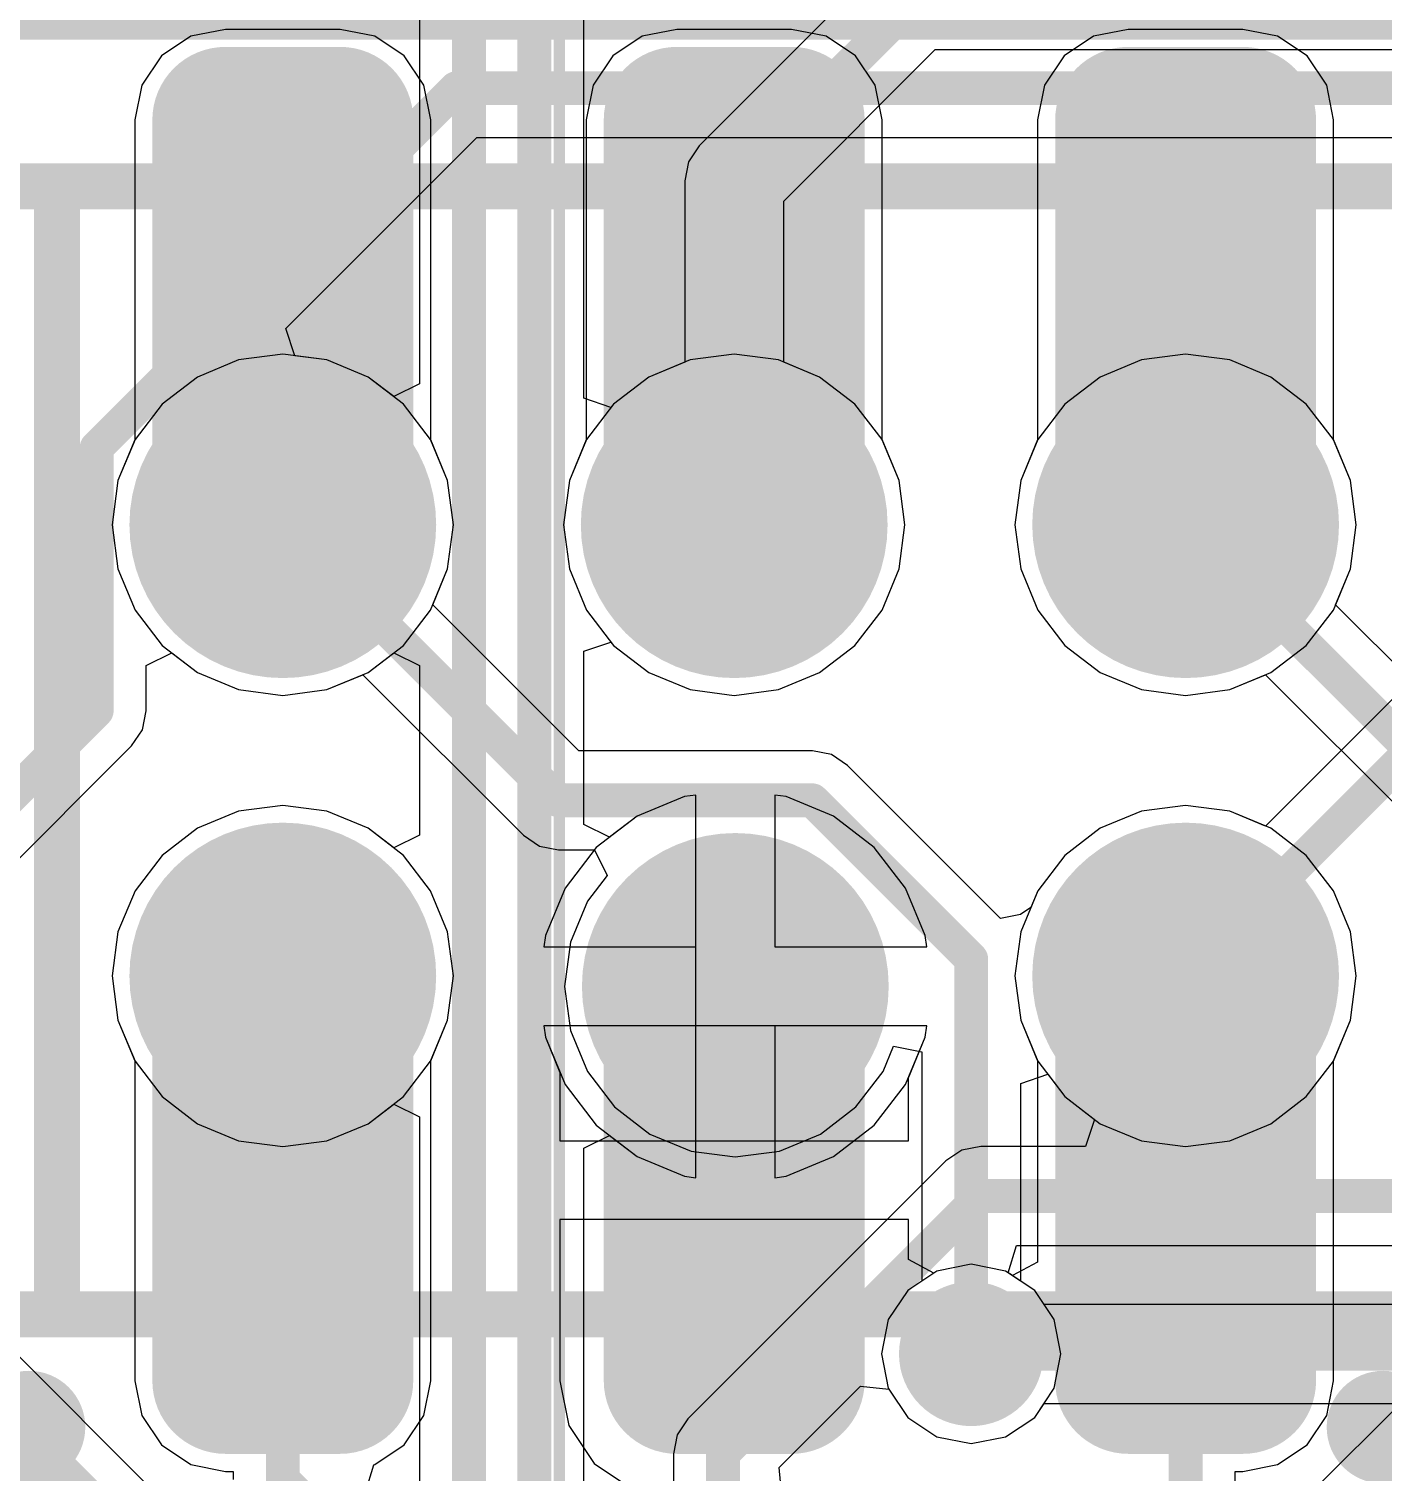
# Model space of a CAD drawing. Header units: millimetres. Extents: x 73 to 190, y 73 to 267.
# Drawn here: x 96.88 to 102.88, y 79.8 to 86.2 of the extents above; entities that cross this region are included whole.
import ezdxf

# ---------------------------------------------------------------- set-up
doc = ezdxf.new("R2010")
doc.units = ezdxf.units.MM
for name, color, linetype in [('BottomLayer', 5, 'Continuous'), ('BottomSolder', 6, 'Continuous'), ('DrillDrawing', 1, 'Continuous'), ('KeepOutLayer', 6, 'Continuous'), ('Mechanical1', 6, 'Continuous'), ('Mechanical15', 56, 'Continuous'), ('MidLayer1', 16, 'Continuous'), ('MidLayer2', 76, 'Continuous'), ('MultiLayer', 9, 'Continuous'), ('TopLayer', 1, 'Continuous'), ('TopOverlay', 2, 'Continuous'), ('TopPaste', 8, 'Continuous'), ('TopSolder', 216, 'Continuous'), ('ViaHoleLayer', 16, 'Continuous')]:
    doc.layers.add(name, color=color, linetype=linetype)

msp = doc.modelspace()

# ---------------------------------------------------------------- linework, layer by layer
at = {"layer": 'BottomLayer'}
for p, q in [((99.3338, 84.5607), (99.3338, 86.9695)), ((98.6054, 86.5111), (98.6054, 84.6239)), ((100.645, 86.48), (99.845, 85.68)), ((100.2192, 85.4342), (100.8908, 86.1058)), ((100.8908, 86.1058), (104.285, 86.1058)), ((99.845, 85.68), (99.7975, 85.6089)), ((99.7975, 85.6089), (99.7808, 85.525)), ((99.7808, 85.525), (99.7808, 84.7206)), ((100.2192, 84.7206), (100.2192, 85.4342)), ((97.8043, 84.7303), (97.622, 84.6548)), ((98, 84.7561), (97.8043, 84.7303)), ((98.1957, 84.7303), (98, 84.7561)), ((98.378, 84.6548), (98.1957, 84.7303)), ((99.7808, 84.7206), (99.622, 84.6548)), ((100.378, 84.6548), (100.2192, 84.7206)), ((101.8043, 84.7303), (101.622, 84.6548)), ((102, 84.7561), (101.8043, 84.7303)), ((102.1957, 84.7303), (102, 84.7561)), ((102.378, 84.6548), (102.1957, 84.7303)), ((97.622, 84.6548), (97.4654, 84.5346)), ((98.4915, 84.5677), (98.378, 84.6548)), ((99.622, 84.6548), (99.4654, 84.5346)), ((100.5346, 84.5346), (100.378, 84.6548)), ((101.622, 84.6548), (101.4654, 84.5346)), ((102.5346, 84.5346), (102.378, 84.6548)), ((98.6054, 84.6239), (98.4915, 84.5677)), ((97.4654, 84.5346), (97.3452, 84.378)), ((99.4541, 84.5199), (99.3338, 84.5607)), ((99.4654, 84.5346), (99.4541, 84.5199)), ((100.6548, 84.378), (100.5346, 84.5346)), ((101.4654, 84.5346), (101.3452, 84.378)), ((102.6548, 84.378), (102.5346, 84.5346)), ((97.3452, 84.378), (97.2697, 84.1957)), ((100.7303, 84.1957), (100.6548, 84.378)), ((101.3452, 84.378), (101.2697, 84.1957)), ((102.7303, 84.1957), (102.6548, 84.378)), ((97.2697, 84.1957), (97.2439, 84)), ((100.7561, 84), (100.7303, 84.1957)), ((101.2697, 84.1957), (101.2439, 84)), ((102.7561, 84), (102.7303, 84.1957)), ((97.2439, 84), (97.2697, 83.8043)), ((100.7303, 83.8043), (100.7561, 84)), ((101.2439, 84), (101.2697, 83.8043)), ((102.7303, 83.8043), (102.7561, 84)), ((97.2697, 83.8043), (97.3452, 83.622)), ((100.6548, 83.622), (100.7303, 83.8043)), ((101.2697, 83.8043), (101.3452, 83.622)), ((102.6548, 83.622), (102.7303, 83.8043)), ((97.3452, 83.622), (97.4654, 83.4654)), ((100.5346, 83.4654), (100.6548, 83.622)), ((101.3452, 83.622), (101.4654, 83.4654)), ((102.5346, 83.4654), (102.6548, 83.622)), ((99.3338, 83.4393), (99.4541, 83.4801)), ((99.4541, 83.4801), (99.4654, 83.4654)), ((97.4654, 83.4654), (97.622, 83.3452)), ((98.378, 83.3452), (98.4915, 83.4323)), ((98.4915, 83.4323), (98.6054, 83.3761)), ((99.3338, 82.6712), (99.3338, 83.4393)), ((99.4654, 83.4654), (99.622, 83.3452)), ((100.378, 83.3452), (100.5346, 83.4654)), ((101.4654, 83.4654), (101.622, 83.3452)), ((102.378, 83.3452), (102.5346, 83.4654)), ((98.6054, 83.3761), (98.6054, 82.6239)), ((97.622, 83.3452), (97.8043, 83.2697)), ((98.1957, 83.2697), (98.378, 83.3452)), ((99.622, 83.3452), (99.8043, 83.2697)), ((100.1957, 83.2697), (100.378, 83.3452)), ((101.622, 83.3452), (101.8043, 83.2697)), ((102.1957, 83.2697), (102.378, 83.3452)), ((97.8043, 83.2697), (98, 83.2439)), ((98, 83.2439), (98.1957, 83.2697)), ((99.8043, 83.2697), (100, 83.2439)), ((100, 83.2439), (100.1957, 83.2697)), ((101.8043, 83.2697), (102, 83.2439)), ((102, 83.2439), (102.1957, 83.2697)), ((102.945, 83.255), (102.3545, 82.6645)), ((99.7794, 82.7954), (99.5694, 82.7084)), ((99.8299, 82.802), (99.7794, 82.7954)), ((99.8299, 81.954), (99.8299, 82.802)), ((100.2303, 82.7954), (100.1799, 82.802)), ((100.1799, 82.802), (100.1799, 82.129)), ((100.4404, 82.7084), (100.2303, 82.7954)), ((97.8043, 82.7303), (97.622, 82.6548)), ((98, 82.7561), (97.8043, 82.7303)), ((98.1957, 82.7303), (98, 82.7561)), ((98.378, 82.6548), (98.1957, 82.7303)), ((101.8043, 82.7303), (101.622, 82.6548)), ((102, 82.7561), (101.8043, 82.7303)), ((102.1957, 82.7303), (102, 82.7561)), ((102.3545, 82.6645), (102.1957, 82.7303)), ((97.622, 82.6548), (97.4654, 82.5346)), ((98.4915, 82.5677), (98.378, 82.6548)), ((99.4477, 82.615), (99.3338, 82.6712)), ((99.5694, 82.7084), (99.4477, 82.615)), ((100.6208, 82.5699), (100.4404, 82.7084)), ((101.622, 82.6548), (101.4654, 82.5346)), ((98.6054, 82.6239), (98.4915, 82.5677)), ((97.4654, 82.5346), (97.3452, 82.378)), ((100.7592, 82.3895), (100.6208, 82.5699)), ((101.4654, 82.5346), (101.3452, 82.378)), ((97.3452, 82.378), (97.2697, 82.1957)), ((100.8463, 82.1794), (100.7592, 82.3895)), ((101.3452, 82.378), (101.2697, 82.1957)), ((97.2697, 82.1957), (97.2439, 82)), ((100.8529, 82.129), (100.8463, 82.1794)), ((101.2697, 82.1957), (101.2439, 82)), ((100.1799, 82.129), (100.8529, 82.129)), ((97.2439, 82), (97.2697, 81.8043)), ((99.8299, 81.106), (99.8299, 81.954)), ((101.2439, 82), (101.2697, 81.8043)), ((97.2697, 81.8043), (97.3452, 81.622)), ((100.8529, 81.779), (100.1799, 81.779)), ((100.1799, 81.779), (100.1799, 81.106)), ((100.8463, 81.7286), (100.8529, 81.779)), ((101.2697, 81.8043), (101.3452, 81.622)), ((100.7592, 81.5185), (100.8463, 81.7286)), ((97.3452, 81.622), (97.4654, 81.4654)), ((101.3452, 81.622), (101.4654, 81.4654)), ((100.6208, 81.3381), (100.7592, 81.5185)), ((97.4654, 81.4654), (97.622, 81.3452)), ((101.4654, 81.4654), (101.5969, 81.3645)), ((98.378, 81.3452), (98.4915, 81.4323)), ((98.4915, 81.4323), (98.6054, 81.3761)), ((98.6054, 81.3761), (98.6054, 79.3254)), ((97.622, 81.3452), (97.8043, 81.2697)), ((98.1957, 81.2697), (98.378, 81.3452)), ((100.4404, 81.1996), (100.6208, 81.3381)), ((101.5969, 81.3645), (101.5561, 81.2442)), ((97.8043, 81.2697), (98, 81.2439)), ((98, 81.2439), (98.1957, 81.2697)), ((99.3338, 81.2368), (99.4477, 81.293)), ((99.4477, 81.293), (99.5694, 81.1996)), ((101.0924, 81.2442), (101.0085, 81.2275)), ((101.5561, 81.2442), (101.0924, 81.2442)), ((99.3338, 79.6022), (99.3338, 81.2368)), ((99.5694, 81.1996), (99.7794, 81.1126)), ((100.9374, 81.18), (99.795, 80.0376)), ((100.2303, 81.1126), (100.4404, 81.1996)), ((101.0085, 81.2275), (100.9374, 81.18)), ((99.7794, 81.1126), (99.8299, 81.106)), ((100.1799, 81.106), (100.2303, 81.1126)), ((101.2143, 80.6843), (101.2512, 80.8058)), ((101.2512, 80.8058), (108.1912, 80.8058)), ((101.3312, 80.6062), (101.2143, 80.6843)), ((101.3726, 80.5442), (101.3312, 80.6062)), ((109.709, 80.5442), (101.3726, 80.5442)), ((100.1985, 79.8211), (100.5588, 80.1814)), ((100.5588, 80.1814), (100.6852, 80.169)), ((100.6852, 80.169), (100.7688, 80.0438)), ((101.3312, 80.0438), (101.3726, 80.1058)), ((101.3726, 80.1058), (113.8, 80.1058)), ((99.795, 80.0376), (99.7475, 79.9665)), ((100.7688, 80.0438), (100.8978, 79.9576)), ((101.2022, 79.9576), (101.3312, 80.0438)), ((99.7475, 79.9665), (99.7308, 79.8826)), ((100.8978, 79.9576), (101.05, 79.9274)), ((101.05, 79.9274), (101.2022, 79.9576)), ((99.7308, 79.8826), (99.7308, 79.7226)), ((100.2109, 79.6947), (100.1985, 79.8211))]:
    msp.add_line(p, q, dxfattribs=at)
at = {"layer": 'BottomLayer', "const_width": 0.15}
for points in [[(99.1146, 79.5114), (99.1146, 86.9695)], [(98.8246, 79.3254), (98.8246, 86.6019)], [(100, 85.525), (100.8, 86.325)], [(100, 84), (100, 85.525)], [(102, 82), (103.1, 83.1)], [(99.95, 79.8826), (101.0924, 81.025)], [(101.0924, 81.025), (108.1912, 81.025)], [(101.05, 80.325), (113.8, 80.325)], [(99.95, 79.4), (99.95, 79.8826)]]:
    msp.add_lwpolyline(points, dxfattribs=at)
at = {"layer": 'BottomLayer'}
for points, const_width in [([(99.9625, 85.525, 1), (100.0375, 85.525, 1)], 0.075), ([(99.9625, 85.525, 1), (100.0375, 85.525, 1)], 0.075), ([(97.6952, 84, 1), (98.3048, 84, 1)], 0.6096), ([(99.6952, 84, 1), (100.3048, 84, 1)], 0.6096), ([(101.6952, 84, 1), (102.3048, 84, 1)], 0.6096), ([(99.9625, 84, 1), (100.0375, 84, 1)], 0.075), ([(97.6952, 82, 1), (98.3048, 82, 1)], 0.6096), ([(101.6952, 82, 1), (102.3048, 82, 1)], 0.6096), ([(99.7001, 81.954, 1), (100.3097, 81.954, 1)], 0.6096), ([(101.9625, 82, 1), (102.0375, 82, 1)], 0.075), ([(101.0549, 81.025, 1), (101.1299, 81.025, 1)], 0.075), ([(101.0549, 81.025, 1), (101.1299, 81.025, 1)], 0.075), ([(100.925, 80.325, 1), (101.175, 80.325, 1)], 0.25), ([(101.0125, 80.325, 1), (101.0875, 80.325, 1)], 0.075), ([(99.9125, 79.8826, 1), (99.9875, 79.8826, 1)], 0.075), ([(99.9125, 79.8826, 1), (99.9875, 79.8826, 1)], 0.075)]:
    msp.add_lwpolyline(points, format="xyb", close=True, dxfattribs=dict(at, const_width=const_width))
at = {"layer": 'BottomSolder'}
for points, const_width in [([(97.6602, 84, 1), (98.3398, 84, 1)], 0.6796), ([(99.6602, 84, 1), (100.3398, 84, 1)], 0.6796), ([(101.6602, 84, 1), (102.3398, 84, 1)], 0.6796), ([(97.6602, 82, 1), (98.3398, 82, 1)], 0.6796), ([(101.6602, 82, 1), (102.3398, 82, 1)], 0.6796), ([(99.6651, 81.954, 1), (100.3447, 81.954, 1)], 0.6796), ([(100.89, 80.325, 1), (101.21, 80.325, 1)], 0.32)]:
    msp.add_lwpolyline(points, format="xyb", close=True, dxfattribs=dict(at, const_width=const_width))
at = {"layer": 'DrillDrawing', "const_width": 0.15}
msp.add_lwpolyline([(98.9496, 73.0107, -0.23708), (77.7196, 84.732)], format="xyb", dxfattribs=at)
at = {"layer": 'DrillDrawing'}
for points, const_width in [([(97.7968, 84, 1), (98.2032, 84, 1)], 0.4064), ([(99.7968, 84, 1), (100.2032, 84, 1)], 0.4064), ([(101.7968, 84, 1), (102.2032, 84, 1)], 0.4064), ([(97.7968, 82, 1), (98.2032, 82, 1)], 0.4064), ([(101.7968, 82, 1), (102.2032, 82, 1)], 0.4064), ([(99.8017, 81.954, 1), (100.2081, 81.954, 1)], 0.4064), ([(101, 80.325, 1), (101.1, 80.325, 1)], 0.1)]:
    msp.add_lwpolyline(points, format="xyb", close=True, dxfattribs=dict(at, const_width=const_width))
at = {"layer": 'KeepOutLayer', "const_width": 0.15}
msp.add_lwpolyline([(98.9496, 73.0107, -0.23708), (77.7196, 84.732)], format="xyb", dxfattribs=at)
at = {"layer": 'Mechanical1', "const_width": 0.15}
msp.add_lwpolyline([(98.9496, 73.0107, -0.23708), (77.7196, 84.732)], format="xyb", dxfattribs=at)
at = {"layer": 'Mechanical15', "const_width": 0.05}
msp.add_lwpolyline([(99.225, 78.775), (99.225, 89.775)], dxfattribs=at)
at = {"layer": 'MidLayer1'}
for p, q in [((97.8043, 84.7303), (97.622, 84.6548)), ((98, 84.7561), (97.8043, 84.7303)), ((98.1957, 84.7303), (98, 84.7561)), ((98.378, 84.6548), (98.1957, 84.7303)), ((99.8043, 84.7303), (99.622, 84.6548)), ((100, 84.7561), (99.8043, 84.7303)), ((100.1957, 84.7303), (100, 84.7561)), ((100.378, 84.6548), (100.1957, 84.7303)), ((101.8043, 84.7303), (101.622, 84.6548)), ((102, 84.7561), (101.8043, 84.7303)), ((102.1957, 84.7303), (102, 84.7561)), ((102.378, 84.6548), (102.1957, 84.7303)), ((97.622, 84.6548), (97.4654, 84.5346)), ((98.5346, 84.5346), (98.378, 84.6548)), ((99.622, 84.6548), (99.4654, 84.5346)), ((100.5346, 84.5346), (100.378, 84.6548)), ((101.622, 84.6548), (101.4654, 84.5346)), ((102.5346, 84.5346), (102.378, 84.6548)), ((97.4654, 84.5346), (97.3452, 84.378)), ((98.6548, 84.378), (98.5346, 84.5346)), ((99.4654, 84.5346), (99.3452, 84.378)), ((100.6548, 84.378), (100.5346, 84.5346)), ((101.4654, 84.5346), (101.3452, 84.378)), ((102.6548, 84.378), (102.5346, 84.5346)), ((97.3452, 84.378), (97.2697, 84.1957)), ((98.7303, 84.1957), (98.6548, 84.378)), ((99.3452, 84.378), (99.2697, 84.1957)), ((100.7303, 84.1957), (100.6548, 84.378)), ((101.3452, 84.378), (101.2697, 84.1957)), ((102.7303, 84.1957), (102.6548, 84.378)), ((97.2697, 84.1957), (97.2439, 84)), ((98.7561, 84), (98.7303, 84.1957)), ((99.2697, 84.1957), (99.2439, 84)), ((100.7561, 84), (100.7303, 84.1957)), ((101.2697, 84.1957), (101.2439, 84)), ((102.7561, 84), (102.7303, 84.1957)), ((97.2439, 84), (97.2697, 83.8043)), ((98.7303, 83.8043), (98.7561, 84)), ((99.2439, 84), (99.2697, 83.8043)), ((100.7303, 83.8043), (100.7561, 84)), ((101.2439, 84), (101.2697, 83.8043)), ((102.7303, 83.8043), (102.7561, 84)), ((97.2697, 83.8043), (97.3452, 83.622)), ((98.6548, 83.622), (98.7303, 83.8043)), ((99.2697, 83.8043), (99.3452, 83.622)), ((100.6548, 83.622), (100.7303, 83.8043)), ((101.2697, 83.8043), (101.3452, 83.622)), ((102.6548, 83.622), (102.7303, 83.8043)), ((97.3452, 83.622), (97.4654, 83.4654)), ((98.5346, 83.4654), (98.6548, 83.622)), ((99.3452, 83.622), (99.4654, 83.4654)), ((100.5346, 83.4654), (100.6548, 83.622)), ((101.3452, 83.622), (101.4654, 83.4654)), ((102.5346, 83.4654), (102.6548, 83.622)), ((97.4654, 83.4654), (97.622, 83.3452)), ((98.378, 83.3452), (98.5346, 83.4654)), ((99.4654, 83.4654), (99.622, 83.3452)), ((100.378, 83.3452), (100.5346, 83.4654)), ((101.4654, 83.4654), (101.622, 83.3452)), ((102.378, 83.3452), (102.5346, 83.4654)), ((97.622, 83.3452), (97.8043, 83.2697)), ((98.1957, 83.2697), (98.378, 83.3452)), ((99.622, 83.3452), (99.8043, 83.2697)), ((100.1957, 83.2697), (100.378, 83.3452)), ((101.622, 83.3452), (101.8043, 83.2697)), ((102.1957, 83.2697), (102.378, 83.3452)), ((97.8043, 83.2697), (98, 83.2439)), ((98, 83.2439), (98.1957, 83.2697)), ((99.8043, 83.2697), (100, 83.2439)), ((100, 83.2439), (100.1957, 83.2697)), ((101.8043, 83.2697), (102, 83.2439)), ((102, 83.2439), (102.1957, 83.2697)), ((99.7794, 82.7954), (99.5694, 82.7084)), ((99.8299, 82.802), (99.7794, 82.7954)), ((99.8299, 82.129), (99.8299, 82.802)), ((100.2303, 82.7954), (100.1799, 82.802)), ((100.1799, 82.802), (100.1799, 82.129)), ((100.4404, 82.7084), (100.2303, 82.7954)), ((97.8043, 82.7303), (97.622, 82.6548)), ((98, 82.7561), (97.8043, 82.7303)), ((98.1957, 82.7303), (98, 82.7561)), ((98.378, 82.6548), (98.1957, 82.7303)), ((101.8043, 82.7303), (101.622, 82.6548)), ((102, 82.7561), (101.8043, 82.7303)), ((102.1957, 82.7303), (102, 82.7561)), ((102.378, 82.6548), (102.1957, 82.7303)), ((97.622, 82.6548), (97.4654, 82.5346)), ((98.5346, 82.5346), (98.378, 82.6548)), ((99.5694, 82.7084), (99.389, 82.5699)), ((100.6208, 82.5699), (100.4404, 82.7084)), ((101.622, 82.6548), (101.4654, 82.5346)), ((102.5346, 82.5346), (102.378, 82.6548)), ((97.4654, 82.5346), (97.3452, 82.378)), ((98.6548, 82.378), (98.5346, 82.5346)), ((99.389, 82.5699), (99.2505, 82.3895)), ((100.7592, 82.3895), (100.6208, 82.5699)), ((101.4654, 82.5346), (101.3452, 82.378)), ((102.6548, 82.378), (102.5346, 82.5346)), ((97.3452, 82.378), (97.2697, 82.1957)), ((98.7303, 82.1957), (98.6548, 82.378)), ((99.2505, 82.3895), (99.1635, 82.1794)), ((100.8463, 82.1794), (100.7592, 82.3895)), ((101.3452, 82.378), (101.2697, 82.1957)), ((102.7303, 82.1957), (102.6548, 82.378)), ((97.2697, 82.1957), (97.2439, 82)), ((98.7561, 82), (98.7303, 82.1957)), ((99.1635, 82.1794), (99.1569, 82.129)), ((100.8529, 82.129), (100.8463, 82.1794)), ((101.2697, 82.1957), (101.2439, 82)), ((102.7561, 82), (102.7303, 82.1957)), ((99.1569, 82.129), (99.8299, 82.129)), ((100.1799, 82.129), (100.8529, 82.129)), ((97.2439, 82), (97.2697, 81.8043)), ((98.7303, 81.8043), (98.7561, 82)), ((101.2439, 82), (101.2697, 81.8043)), ((102.7303, 81.8043), (102.7561, 82)), ((97.2697, 81.8043), (97.3452, 81.622)), ((98.6548, 81.622), (98.7303, 81.8043)), ((99.8299, 81.779), (99.1569, 81.779)), ((99.1569, 81.779), (99.1635, 81.7286)), ((99.8299, 81.106), (99.8299, 81.779)), ((100.8529, 81.779), (100.1799, 81.779)), ((100.1799, 81.779), (100.1799, 81.106)), ((100.8463, 81.7286), (100.8529, 81.779)), ((101.2697, 81.8043), (101.3452, 81.622)), ((102.6548, 81.622), (102.7303, 81.8043)), ((99.1635, 81.7286), (99.2505, 81.5185)), ((100.7592, 81.5185), (100.8463, 81.7286)), ((97.3452, 81.622), (97.4654, 81.4654)), ((98.5346, 81.4654), (98.6548, 81.622)), ((101.3452, 81.622), (101.4654, 81.4654)), ((102.5346, 81.4654), (102.6548, 81.622)), ((99.2505, 81.5185), (99.389, 81.3381)), ((100.6208, 81.3381), (100.7592, 81.5185)), ((97.4654, 81.4654), (97.622, 81.3452)), ((98.378, 81.3452), (98.5346, 81.4654)), ((101.4654, 81.4654), (101.622, 81.3452)), ((102.378, 81.3452), (102.5346, 81.4654)), ((97.622, 81.3452), (97.8043, 81.2697)), ((98.1957, 81.2697), (98.378, 81.3452)), ((99.389, 81.3381), (99.5694, 81.1996)), ((100.4404, 81.1996), (100.6208, 81.3381)), ((101.622, 81.3452), (101.8043, 81.2697)), ((102.1957, 81.2697), (102.378, 81.3452)), ((97.8043, 81.2697), (98, 81.2439)), ((98, 81.2439), (98.1957, 81.2697)), ((101.8043, 81.2697), (102, 81.2439)), ((102, 81.2439), (102.1957, 81.2697)), ((99.5694, 81.1996), (99.7794, 81.1126)), ((100.2303, 81.1126), (100.4404, 81.1996)), ((99.7794, 81.1126), (99.8299, 81.106)), ((100.1799, 81.106), (100.2303, 81.1126)), ((100.8978, 80.6924), (100.7688, 80.6062)), ((101.05, 80.7226), (100.8978, 80.6924)), ((101.2022, 80.6924), (101.05, 80.7226)), ((101.3312, 80.6062), (101.2022, 80.6924)), ((100.7688, 80.6062), (100.6826, 80.4772)), ((101.4174, 80.4772), (101.3312, 80.6062)), ((100.6826, 80.4772), (100.6524, 80.325)), ((101.4476, 80.325), (101.4174, 80.4772)), ((100.6524, 80.325), (100.6826, 80.1728)), ((101.4174, 80.1728), (101.4476, 80.325)), ((100.6826, 80.1728), (100.7688, 80.0438)), ((101.3312, 80.0438), (101.4174, 80.1728)), ((100.7688, 80.0438), (100.8978, 79.9576)), ((101.2022, 79.9576), (101.3312, 80.0438)), ((100.8978, 79.9576), (101.05, 79.9274)), ((101.05, 79.9274), (101.2022, 79.9576))]:
    msp.add_line(p, q, dxfattribs=at)
for points, const_width in [([(97.6952, 84, 1), (98.3048, 84, 1)], 0.6096), ([(99.6952, 84, 1), (100.3048, 84, 1)], 0.6096), ([(101.6952, 84, 1), (102.3048, 84, 1)], 0.6096), ([(97.6952, 82, 1), (98.3048, 82, 1)], 0.6096), ([(101.6952, 82, 1), (102.3048, 82, 1)], 0.6096), ([(99.7001, 81.954, 1), (100.3097, 81.954, 1)], 0.6096), ([(100.925, 80.325, 1), (101.175, 80.325, 1)], 0.25)]:
    msp.add_lwpolyline(points, format="xyb", close=True, dxfattribs=dict(at, const_width=const_width))
at = {"layer": 'MidLayer2'}
for p, q in [((98.0131, 84.8692), (98.8596, 85.7158)), ((98.8596, 85.7158), (108.5492, 85.7158)), ((98.0539, 84.749), (98.0131, 84.8692)), ((98.1957, 84.7303), (98.0539, 84.749)), ((98.378, 84.6548), (98.1957, 84.7303)), ((99.8043, 84.7303), (99.622, 84.6548)), ((100, 84.7561), (99.8043, 84.7303)), ((100.1957, 84.7303), (100, 84.7561)), ((100.378, 84.6548), (100.1957, 84.7303)), ((101.8043, 84.7303), (101.622, 84.6548)), ((102, 84.7561), (101.8043, 84.7303)), ((102.1957, 84.7303), (102, 84.7561)), ((102.378, 84.6548), (102.1957, 84.7303)), ((98.5346, 84.5346), (98.378, 84.6548)), ((99.622, 84.6548), (99.4654, 84.5346)), ((100.5346, 84.5346), (100.378, 84.6548)), ((101.622, 84.6548), (101.4654, 84.5346)), ((102.5346, 84.5346), (102.378, 84.6548)), ((98.6548, 84.378), (98.5346, 84.5346)), ((99.4654, 84.5346), (99.3452, 84.378)), ((100.6548, 84.378), (100.5346, 84.5346)), ((101.4654, 84.5346), (101.3452, 84.378)), ((102.6548, 84.378), (102.5346, 84.5346)), ((98.7303, 84.1957), (98.6548, 84.378)), ((99.3452, 84.378), (99.2697, 84.1957)), ((100.7303, 84.1957), (100.6548, 84.378)), ((101.3452, 84.378), (101.2697, 84.1957)), ((102.7303, 84.1957), (102.6548, 84.378)), ((98.7561, 84), (98.7303, 84.1957)), ((99.2697, 84.1957), (99.2439, 84)), ((100.7561, 84), (100.7303, 84.1957)), ((101.2697, 84.1957), (101.2439, 84)), ((102.7561, 84), (102.7303, 84.1957)), ((98.7303, 83.8043), (98.7561, 84)), ((99.2439, 84), (99.2697, 83.8043)), ((100.7303, 83.8043), (100.7561, 84)), ((101.2439, 84), (101.2697, 83.8043)), ((102.7303, 83.8043), (102.7561, 84)), ((98.6645, 83.6455), (98.7303, 83.8043)), ((99.2697, 83.8043), (99.3452, 83.622)), ((100.6548, 83.622), (100.7303, 83.8043)), ((101.2697, 83.8043), (101.3452, 83.622)), ((102.6548, 83.622), (102.7303, 83.8043)), ((99.3122, 82.9978), (98.6645, 83.6455)), ((99.3452, 83.622), (99.4654, 83.4654)), ((100.5346, 83.4654), (100.6548, 83.622)), ((101.3452, 83.622), (101.4654, 83.4654)), ((102.5346, 83.4654), (102.6548, 83.622)), ((97.3946, 83.3761), (97.5085, 83.4323)), ((97.5085, 83.4323), (97.622, 83.3452)), ((99.4654, 83.4654), (99.622, 83.3452)), ((100.378, 83.3452), (100.5346, 83.4654)), ((101.4654, 83.4654), (101.622, 83.3452)), ((102.378, 83.3452), (102.5346, 83.4654)), ((97.3946, 83.1754), (97.3946, 83.3761)), ((97.622, 83.3452), (97.8043, 83.2697)), ((98.1957, 83.2697), (98.3545, 83.3355)), ((98.3545, 83.3355), (99.0664, 82.6236)), ((99.622, 83.3452), (99.8043, 83.2697)), ((100.1957, 83.2697), (100.378, 83.3452)), ((101.622, 83.3452), (101.8043, 83.2697)), ((102.1957, 83.2697), (102.378, 83.3452)), ((97.8043, 83.2697), (98, 83.2439)), ((98, 83.2439), (98.1957, 83.2697)), ((99.8043, 83.2697), (100, 83.2439)), ((100, 83.2439), (100.1957, 83.2697)), ((101.8043, 83.2697), (102, 83.2439)), ((102, 83.2439), (102.1957, 83.2697)), ((97.3779, 83.0915), (97.3946, 83.1754)), ((97.3304, 83.0204), (97.3779, 83.0915)), ((96.6645, 82.3545), (97.3304, 83.0204)), ((100.3464, 82.9978), (99.3122, 82.9978)), ((100.4303, 82.9811), (100.3464, 82.9978)), ((100.5014, 82.9336), (100.4303, 82.9811)), ((101.18, 82.2551), (100.5014, 82.9336)), ((97.8043, 82.7303), (97.622, 82.6548)), ((98, 82.7561), (97.8043, 82.7303)), ((98.1957, 82.7303), (98, 82.7561)), ((98.378, 82.6548), (98.1957, 82.7303)), ((101.8043, 82.7303), (101.622, 82.6548)), ((102, 82.7561), (101.8043, 82.7303)), ((102.1957, 82.7303), (102, 82.7561)), ((102.378, 82.6548), (102.1957, 82.7303)), ((97.622, 82.6548), (97.4654, 82.5346)), ((98.5346, 82.5346), (98.378, 82.6548)), ((101.622, 82.6548), (101.4654, 82.5346)), ((102.5346, 82.5346), (102.378, 82.6548)), ((99.0664, 82.6236), (99.1375, 82.5761)), ((97.4654, 82.5346), (97.3452, 82.378)), ((98.6548, 82.378), (98.5346, 82.5346)), ((99.1375, 82.5761), (99.2214, 82.5594)), ((99.2214, 82.5594), (99.381, 82.5594)), ((99.381, 82.5594), (99.4372, 82.4455)), ((101.4654, 82.5346), (101.3452, 82.378)), ((102.6548, 82.378), (102.5346, 82.5346)), ((99.4372, 82.4455), (99.3501, 82.332)), ((97.3452, 82.378), (97.2697, 82.1957)), ((98.7303, 82.1957), (98.6548, 82.378)), ((99.3501, 82.332), (99.2746, 82.1497)), ((101.3452, 82.378), (101.3141, 82.303)), ((102.7303, 82.1957), (102.6548, 82.378)), ((101.2689, 82.2727), (101.18, 82.2551)), ((101.3141, 82.303), (101.2689, 82.2727)), ((97.2697, 82.1957), (97.2439, 82)), ((98.7561, 82), (98.7303, 82.1957)), ((99.2746, 82.1497), (99.2488, 81.954)), ((102.7561, 82), (102.7303, 82.1957)), ((97.2439, 82), (97.2697, 81.8043)), ((98.7303, 81.8043), (98.7561, 82)), ((99.2488, 81.954), (99.2746, 81.7583)), ((102.7303, 81.8043), (102.7561, 82)), ((97.2697, 81.8043), (97.3452, 81.622)), ((98.6548, 81.622), (98.7303, 81.8043)), ((99.2746, 81.7583), (99.3501, 81.576)), ((102.6548, 81.622), (102.7303, 81.8043)), ((100.6597, 81.576), (100.7062, 81.6884)), ((100.7062, 81.6884), (100.8308, 81.6636)), ((100.8308, 81.6636), (100.8308, 80.6476)), ((97.3452, 81.622), (97.4654, 81.4654)), ((98.5346, 81.4654), (98.6548, 81.622)), ((99.3501, 81.576), (99.4703, 81.4194)), ((100.5395, 81.4194), (100.6597, 81.576)), ((101.2692, 81.5235), (101.3895, 81.5643)), ((101.3895, 81.5643), (101.4654, 81.4654)), ((102.5346, 81.4654), (102.6548, 81.622)), ((101.2692, 80.6476), (101.2692, 81.5235)), ((97.4654, 81.4654), (97.622, 81.3452)), ((98.378, 81.3452), (98.5346, 81.4654)), ((101.4654, 81.4654), (101.622, 81.3452)), ((102.378, 81.3452), (102.5346, 81.4654)), ((99.4703, 81.4194), (99.6268, 81.2992)), ((100.3829, 81.2992), (100.5395, 81.4194)), ((97.622, 81.3452), (97.8043, 81.2697)), ((98.1957, 81.2697), (98.378, 81.3452)), ((101.622, 81.3452), (101.8043, 81.2697)), ((102.1957, 81.2697), (102.378, 81.3452)), ((97.8043, 81.2697), (98, 81.2439)), ((98, 81.2439), (98.1957, 81.2697)), ((99.6268, 81.2992), (99.8092, 81.2237)), ((100.2006, 81.2237), (100.3829, 81.2992)), ((101.8043, 81.2697), (102, 81.2439)), ((102, 81.2439), (102.1957, 81.2697)), ((99.8092, 81.2237), (100.0049, 81.1979)), ((100.0049, 81.1979), (100.2006, 81.2237)), ((101.185, 75.9602), (96.0143, 81.1309)), ((100.7688, 80.6062), (100.6826, 80.4772)), ((100.8308, 80.6476), (100.7688, 80.6062)), ((101.3312, 80.6062), (101.2692, 80.6476)), ((101.4174, 80.4772), (101.3312, 80.6062)), ((100.6826, 80.4772), (100.6524, 80.325)), ((101.4476, 80.325), (101.4174, 80.4772)), ((100.6524, 80.325), (100.6826, 80.1728)), ((101.4174, 80.1728), (101.4476, 80.325)), ((100.6826, 80.1728), (100.7688, 80.0438)), ((101.3312, 80.0438), (101.4174, 80.1728)), ((100.7688, 80.0438), (100.8978, 79.9576)), ((101.2022, 79.9576), (101.3312, 80.0438)), ((100.8978, 79.9576), (101.05, 79.9274)), ((101.05, 79.9274), (101.2022, 79.9576))]:
    msp.add_line(p, q, dxfattribs=at)
for points, const_width in [([(93.0588, 86.225), (108.675, 86.225)], 0.15), ([(97.1754, 84.3416), (98.7688, 85.935)], 0.15), ([(98.7688, 85.935), (108.64, 85.935)], 0.15), ([(97.1754, 83.1754), (97.1754, 84.3416)], 0.15), ([(98, 84), (99.2214, 82.7786)], 0.15), ([(96, 82), (97.1754, 83.1754)], 0.15), ([(99.2214, 82.7786), (100.3464, 82.7786)], 0.15), ([(100.3464, 82.7786), (101.05, 82.075)], 0.15), ([(101.05, 80.325), (101.05, 82.075)], 0.15), ([(94.8746, 81.8885), (101.0731, 75.69)], 0.25)]:
    msp.add_lwpolyline(points, dxfattribs=dict(at, const_width=const_width))
for points, const_width in [([(98.7313, 85.935, 1), (98.8063, 85.935, 1)], 0.075), ([(98.7313, 85.935, 1), (98.8063, 85.935, 1)], 0.075), ([(97.6952, 84, 1), (98.3048, 84, 1)], 0.6096), ([(99.6952, 84, 1), (100.3048, 84, 1)], 0.6096), ([(101.6952, 84, 1), (102.3048, 84, 1)], 0.6096), ([(97.1379, 84.3416, 1), (97.2129, 84.3416, 1)], 0.075), ([(97.1379, 84.3416, 1), (97.2129, 84.3416, 1)], 0.075), ([(97.9625, 84, 1), (98.0375, 84, 1)], 0.075), ([(97.1379, 83.1754, 1), (97.2129, 83.1754, 1)], 0.075), ([(97.1379, 83.1754, 1), (97.2129, 83.1754, 1)], 0.075), ([(99.1839, 82.7786, 1), (99.2589, 82.7786, 1)], 0.075), ([(99.1839, 82.7786, 1), (99.2589, 82.7786, 1)], 0.075), ([(100.3089, 82.7786, 1), (100.3839, 82.7786, 1)], 0.075), ([(100.3089, 82.7786, 1), (100.3839, 82.7786, 1)], 0.075), ([(97.6952, 82, 1), (98.3048, 82, 1)], 0.6096), ([(101.6952, 82, 1), (102.3048, 82, 1)], 0.6096), ([(99.7001, 81.954, 1), (100.3097, 81.954, 1)], 0.6096), ([(101.0125, 82.075, 1), (101.0875, 82.075, 1)], 0.075), ([(101.0125, 82.075, 1), (101.0875, 82.075, 1)], 0.075), ([(100.925, 80.325, 1), (101.175, 80.325, 1)], 0.25), ([(101.0125, 80.325, 1), (101.0875, 80.325, 1)], 0.075)]:
    msp.add_lwpolyline(points, format="xyb", close=True, dxfattribs=dict(at, const_width=const_width))
at = {"layer": 'MultiLayer'}
for points, const_width in [([(97.6952, 84, 1), (98.3048, 84, 1)], 0.6096), ([(99.6952, 84, 1), (100.3048, 84, 1)], 0.6096), ([(101.6952, 84, 1), (102.3048, 84, 1)], 0.6096), ([(97.6952, 82, 1), (98.3048, 82, 1)], 0.6096), ([(101.6952, 82, 1), (102.3048, 82, 1)], 0.6096), ([(99.7001, 81.954, 1), (100.3097, 81.954, 1)], 0.6096), ([(100.925, 80.325, 1), (101.175, 80.325, 1)], 0.25)]:
    msp.add_lwpolyline(points, format="xyb", close=True, dxfattribs=dict(at, const_width=const_width))
at = {"layer": 'TopLayer'}
for p, q in [((97.746, 86.1957), (97.5923, 86.1651)), ((98.254, 86.1957), (97.746, 86.1957)), ((98.4077, 86.1651), (98.254, 86.1957)), ((99.746, 86.1957), (99.5923, 86.1651)), ((100.254, 86.1957), (99.746, 86.1957)), ((100.4077, 86.1651), (100.254, 86.1957)), ((101.746, 86.1957), (101.5923, 86.1651)), ((102.254, 86.1957), (101.746, 86.1957)), ((102.4077, 86.1651), (102.254, 86.1957)), ((97.5923, 86.1651), (97.4619, 86.078)), ((98.5381, 86.078), (98.4077, 86.1651)), ((99.5923, 86.1651), (99.4619, 86.078)), ((100.5381, 86.078), (100.4077, 86.1651)), ((101.5923, 86.1651), (101.4619, 86.078)), ((102.5381, 86.078), (102.4077, 86.1651)), ((97.4619, 86.078), (97.3749, 85.9477)), ((98.6251, 85.9477), (98.5381, 86.078)), ((99.4619, 86.078), (99.3749, 85.9477)), ((100.6251, 85.9477), (100.5381, 86.078)), ((101.4619, 86.078), (101.3749, 85.9477)), ((102.6251, 85.9477), (102.5381, 86.078)), ((97.3749, 85.9477), (97.3443, 85.794)), ((98.6557, 85.794), (98.6251, 85.9477)), ((99.3749, 85.9477), (99.3443, 85.794)), ((100.6557, 85.794), (100.6251, 85.9477)), ((101.3749, 85.9477), (101.3443, 85.794)), ((102.6557, 85.794), (102.6251, 85.9477)), ((97.3443, 85.794), (97.3443, 84.3758)), ((98.6557, 84.3757), (98.6557, 85.794)), ((99.3443, 85.794), (99.3443, 84.3758)), ((100.6557, 84.3757), (100.6557, 85.794)), ((101.3443, 85.794), (101.3443, 84.3758)), ((102.6557, 84.3758), (102.6557, 85.794)), ((97.3443, 84.3758), (97.2697, 84.1957)), ((98.7303, 84.1957), (98.6557, 84.3757)), ((99.3443, 84.3758), (99.2697, 84.1957)), ((100.7303, 84.1957), (100.6557, 84.3757)), ((101.3443, 84.3758), (101.2697, 84.1957)), ((102.7303, 84.1957), (102.6557, 84.3758)), ((97.2697, 84.1957), (97.2439, 84)), ((98.7561, 84), (98.7303, 84.1957)), ((99.2697, 84.1957), (99.2439, 84)), ((100.7561, 84), (100.7303, 84.1957)), ((101.2697, 84.1957), (101.2439, 84)), ((102.7561, 84), (102.7303, 84.1957)), ((97.2439, 84), (97.2697, 83.8043)), ((98.7303, 83.8043), (98.7561, 84)), ((99.2439, 84), (99.2697, 83.8043)), ((100.7303, 83.8043), (100.7561, 84)), ((101.2439, 84), (101.2697, 83.8043)), ((102.7303, 83.8043), (102.7561, 84)), ((97.2697, 83.8043), (97.3452, 83.622)), ((98.6548, 83.622), (98.7303, 83.8043)), ((99.2697, 83.8043), (99.3452, 83.622)), ((100.6548, 83.622), (100.7303, 83.8043)), ((101.2697, 83.8043), (101.3452, 83.622)), ((102.6645, 83.6455), (102.7303, 83.8043)), ((97.3452, 83.622), (97.4654, 83.4654)), ((98.5346, 83.4654), (98.6548, 83.622)), ((99.3452, 83.622), (99.4654, 83.4654)), ((100.5346, 83.4654), (100.6548, 83.622)), ((101.3452, 83.622), (101.4654, 83.4654)), ((103.2408, 83.0692), (102.6645, 83.6455)), ((97.4654, 83.4654), (97.622, 83.3452)), ((98.378, 83.3452), (98.5346, 83.4654)), ((99.4654, 83.4654), (99.622, 83.3452)), ((100.378, 83.3452), (100.5346, 83.4654)), ((101.4654, 83.4654), (101.622, 83.3452)), ((97.622, 83.3452), (97.8043, 83.2697)), ((98.1957, 83.2697), (98.378, 83.3452)), ((99.622, 83.3452), (99.8043, 83.2697)), ((100.1957, 83.2697), (100.378, 83.3452)), ((101.622, 83.3452), (101.8043, 83.2697)), ((102.1957, 83.2697), (102.3545, 83.3355)), ((102.3545, 83.3355), (102.995, 82.695)), ((97.8043, 83.2697), (98, 83.2439)), ((98, 83.2439), (98.1957, 83.2697)), ((99.8043, 83.2697), (100, 83.2439)), ((100, 83.2439), (100.1957, 83.2697)), ((101.8043, 83.2697), (102, 83.2439)), ((102, 83.2439), (102.1957, 83.2697)), ((99.7794, 82.7954), (99.5694, 82.7084)), ((99.8299, 82.802), (99.7794, 82.7954)), ((99.8299, 82.129), (99.8299, 82.802)), ((100.2303, 82.7954), (100.1799, 82.802)), ((100.1799, 82.802), (100.1799, 82.129)), ((100.4404, 82.7084), (100.2303, 82.7954)), ((97.8043, 82.7303), (97.622, 82.6548)), ((98, 82.7561), (97.8043, 82.7303)), ((98.1957, 82.7303), (98, 82.7561)), ((98.378, 82.6548), (98.1957, 82.7303)), ((101.8043, 82.7303), (101.622, 82.6548)), ((102, 82.7561), (101.8043, 82.7303)), ((102.1957, 82.7303), (102, 82.7561)), ((102.378, 82.6548), (102.1957, 82.7303)), ((97.622, 82.6548), (97.4654, 82.5346)), ((98.5346, 82.5346), (98.378, 82.6548)), ((99.5694, 82.7084), (99.389, 82.5699)), ((100.6208, 82.5699), (100.4404, 82.7084)), ((101.622, 82.6548), (101.4654, 82.5346)), ((102.5346, 82.5346), (102.378, 82.6548)), ((97.4654, 82.5346), (97.3452, 82.378)), ((98.6548, 82.378), (98.5346, 82.5346)), ((99.389, 82.5699), (99.2505, 82.3895)), ((100.7592, 82.3895), (100.6208, 82.5699)), ((101.4654, 82.5346), (101.3452, 82.378)), ((102.6548, 82.378), (102.5346, 82.5346)), ((97.3452, 82.378), (97.2697, 82.1957)), ((98.7303, 82.1957), (98.6548, 82.378)), ((99.2505, 82.3895), (99.1635, 82.1794)), ((100.8463, 82.1794), (100.7592, 82.3895)), ((101.3452, 82.378), (101.2697, 82.1957)), ((102.7303, 82.1957), (102.6548, 82.378)), ((97.2697, 82.1957), (97.2439, 82)), ((98.7561, 82), (98.7303, 82.1957)), ((99.1635, 82.1794), (99.1569, 82.129)), ((100.8529, 82.129), (100.8463, 82.1794)), ((101.2697, 82.1957), (101.2439, 82)), ((102.7561, 82), (102.7303, 82.1957)), ((99.1569, 82.129), (99.8299, 82.129)), ((100.1799, 82.129), (100.8529, 82.129)), ((97.2439, 82), (97.2697, 81.8043)), ((98.7303, 81.8043), (98.7561, 82)), ((101.2439, 82), (101.2697, 81.8043)), ((102.7303, 81.8043), (102.7561, 82)), ((97.2697, 81.8043), (97.3443, 81.6242)), ((98.6557, 81.6243), (98.7303, 81.8043)), ((100.8529, 81.779), (99.1569, 81.779)), ((99.1569, 81.779), (99.1635, 81.7286)), ((100.8463, 81.7286), (100.8529, 81.779)), ((101.2697, 81.8043), (101.3443, 81.6242)), ((102.6557, 81.6242), (102.7303, 81.8043)), ((99.1635, 81.7286), (99.2281, 81.5727)), ((100.772, 81.5492), (100.8463, 81.7286)), ((97.3443, 81.6242), (97.3443, 80.206)), ((98.6557, 80.206), (98.6557, 81.6243)), ((99.2281, 81.5727), (99.2281, 81.27)), ((101.3443, 81.6242), (101.3443, 80.7321)), ((102.6557, 80.206), (102.6557, 81.6242)), ((100.772, 81.27), (100.772, 81.5492)), ((99.2281, 81.27), (100.772, 81.27)), ((100.772, 80.92), (99.2281, 80.92)), ((99.2281, 80.92), (99.2281, 80.206)), ((100.772, 80.743), (100.772, 80.92)), ((100.884, 80.6831), (100.772, 80.743)), ((101.3443, 80.7321), (101.2323, 80.6723)), ((100.8978, 80.6924), (100.884, 80.6831)), ((101.05, 80.7226), (100.8978, 80.6924)), ((101.2022, 80.6924), (101.05, 80.7226)), ((101.2323, 80.6723), (101.2022, 80.6924)), ((97.3443, 80.206), (97.3749, 80.0523)), ((98.6251, 80.0523), (98.6557, 80.206)), ((99.2281, 80.206), (99.2675, 80.0078)), ((103.0256, 80.18), (102.3365, 79.491)), ((102.6251, 80.0523), (102.6557, 80.206)), ((97.3749, 80.0523), (97.4619, 79.9219)), ((98.5381, 79.9219), (98.6251, 80.0523)), ((102.5381, 79.9219), (102.6251, 80.0523)), ((99.2675, 80.0078), (99.3798, 79.8397)), ((97.4619, 79.9219), (97.5923, 79.8348)), ((98.4077, 79.8348), (98.5381, 79.9219)), ((102.4077, 79.8348), (102.5381, 79.9219)), ((97.5923, 79.8348), (97.746, 79.8043)), ((98.3661, 79.7124), (98.403, 79.8339)), ((98.403, 79.8339), (98.4077, 79.8348)), ((99.3798, 79.8397), (99.5279, 79.7407)), ((102.254, 79.8043), (102.4077, 79.8348)), ((97.746, 79.8043), (97.7808, 79.8043)), ((97.7808, 79.8043), (97.7808, 79.7684)), ((102.2192, 79.5396), (102.2192, 79.8043)), ((102.2192, 79.8043), (102.254, 79.8043))]:
    msp.add_line(p, q, dxfattribs=at)
for points, const_width in [([(97.619, 85.794, 1), (97.873, 85.794, 1)], 0.254), ([(98.127, 85.794, 1), (98.381, 85.794, 1)], 0.254), ([(99.619, 85.794, 1), (99.873, 85.794, 1)], 0.254), ([(100.127, 85.794, 1), (100.381, 85.794, 1)], 0.254), ([(101.619, 85.794, 1), (101.873, 85.794, 1)], 0.254), ([(102.127, 85.794, 1), (102.381, 85.794, 1)], 0.254), ([(101.9625, 84.905, 1), (102.0375, 84.905, 1)], 0.075), ([(97.6952, 84, 1), (98.3048, 84, 1)], 0.6096), ([(99.6952, 84, 1), (100.3048, 84, 1)], 0.6096), ([(101.6952, 84, 1), (102.3048, 84, 1)], 0.6096), ([(97.619, 84.016, 1), (97.873, 84.016, 1)], 0.254), ([(98.127, 84.016, 1), (98.381, 84.016, 1)], 0.254), ([(99.619, 84.016, 1), (99.873, 84.016, 1)], 0.254), ([(100.127, 84.016, 1), (100.381, 84.016, 1)], 0.254), ([(101.619, 84.016, 1), (101.873, 84.016, 1)], 0.254), ([(102.127, 84.016, 1), (102.381, 84.016, 1)], 0.254), ([(101.9625, 84, 1), (102.0375, 84, 1)], 0.075), ([(101.9625, 84, 1), (102.0375, 84, 1)], 0.075), ([(97.6952, 82, 1), (98.3048, 82, 1)], 0.6096), ([(101.6952, 82, 1), (102.3048, 82, 1)], 0.6096), ([(99.7001, 81.954, 1), (100.3097, 81.954, 1)], 0.6096), ([(97.619, 81.984, 1), (97.873, 81.984, 1)], 0.254), ([(98.127, 81.984, 1), (98.381, 81.984, 1)], 0.254), ([(99.619, 81.984, 1), (99.873, 81.984, 1)], 0.254), ([(100.127, 81.984, 1), (100.381, 81.984, 1)], 0.254), ([(101.619, 81.984, 1), (101.873, 81.984, 1)], 0.254), ([(102.127, 81.984, 1), (102.381, 81.984, 1)], 0.254), ([(101.9625, 82, 1), (102.0375, 82, 1)], 0.075), ([(97.9625, 81.975, 1), (98.0375, 81.975, 1)], 0.075), ([(97.9625, 81.095, 1), (98.0375, 81.095, 1)], 0.075), ([(97.9625, 81.095, 1), (98.0375, 81.095, 1)], 0.075), ([(101.9625, 81.095, 1), (102.0375, 81.095, 1)], 0.075), ([(101.9625, 81.095, 1), (102.0375, 81.095, 1)], 0.075), ([(100.925, 80.325, 1), (101.175, 80.325, 1)], 0.25), ([(97.619, 80.206, 1), (97.873, 80.206, 1)], 0.254), ([(98.127, 80.206, 1), (98.381, 80.206, 1)], 0.254), ([(99.619, 80.206, 1), (99.873, 80.206, 1)], 0.254), ([(100.127, 80.206, 1), (100.381, 80.206, 1)], 0.254), ([(101.619, 80.206, 1), (101.873, 80.206, 1)], 0.254), ([(102.127, 80.206, 1), (102.381, 80.206, 1)], 0.254), ([(97.9625, 79.7684, 1), (98.0375, 79.7684, 1)], 0.075), ([(97.9625, 79.7684, 1), (98.0375, 79.7684, 1)], 0.075)]:
    msp.add_lwpolyline(points, format="xyb", close=True, dxfattribs=dict(at, const_width=const_width))
at = {"layer": 'TopLayer', "const_width": 0.15}
for points in [[(102, 84), (102, 84.905)], [(102, 84), (103.15, 82.85)], [(102, 81.095), (102, 82)], [(98, 81.095), (98, 81.975)], [(98, 79.7684), (98, 81.095)], [(102, 79.35), (102, 81.095)], [(101.3106, 78.155), (103.1806, 80.025)], [(98, 79.7684), (98.3684, 79.4)]]:
    msp.add_lwpolyline(points, dxfattribs=at)
at = {"layer": 'TopLayer'}
for points in [[(98.254, 83.762), (98.254, 86.048), (97.746, 83.762), (97.746, 86.048)], [(100.254, 83.762), (100.254, 86.048), (99.746, 83.762), (99.746, 86.048)], [(102.254, 83.762), (102.254, 86.048), (101.746, 83.762), (101.746, 86.048)], [(98.508, 84.016), (98.508, 85.794), (97.492, 84.016), (97.492, 85.794)], [(100.508, 84.016), (100.508, 85.794), (99.492, 84.016), (99.492, 85.794)], [(102.508, 84.016), (102.508, 85.794), (101.492, 84.016), (101.492, 85.794)], [(98.254, 79.952), (98.254, 82.238), (97.746, 79.952), (97.746, 82.238)], [(100.254, 79.952), (100.254, 82.238), (99.746, 79.952), (99.746, 82.238)], [(102.254, 79.952), (102.254, 82.238), (101.746, 79.952), (101.746, 82.238)], [(98.508, 80.206), (98.508, 81.984), (97.492, 80.206), (97.492, 81.984)], [(100.508, 80.206), (100.508, 81.984), (99.492, 80.206), (99.492, 81.984)], [(102.508, 80.206), (102.508, 81.984), (101.492, 80.206), (101.492, 81.984)]]:
    msp.add_solid(points, dxfattribs=at)
at = {"layer": 'TopOverlay', "const_width": 0.2032}
for points in [[(91, 85.5), (97, 85.5)], [(97, 80.5), (97, 85.5)], [(97, 85.5), (103, 85.5)], [(97, 80.5), (97, 85.5)], [(91, 80.5), (97, 80.5)], [(97, 80.5), (103, 80.5)]]:
    msp.add_lwpolyline(points, dxfattribs=at)
at = {"layer": 'TopOverlay'}
for points, const_width in [([(96.9492, 85.5, 1), (97.0508, 85.5, 1)], 0.1016), ([(96.9492, 85.5, 1), (97.0508, 85.5, 1)], 0.1016), ([(96.9492, 85.5, 1), (97.0508, 85.5, 1)], 0.1016), ([(96.9492, 85.5, 1), (97.0508, 85.5, 1)], 0.1016), ([(96.9492, 80.5, 1), (97.0508, 80.5, 1)], 0.1016), ([(96.9492, 80.5, 1), (97.0508, 80.5, 1)], 0.1016), ([(96.9492, 80.5, 1), (97.0508, 80.5, 1)], 0.1016), ([(96.9492, 80.5, 1), (97.0508, 80.5, 1)], 0.1016), ([(97, 80, 1), (96.75, 80, 1)], 0.25), ([(103, 80, 1), (102.75, 80, 1)], 0.25), ([(96.9375, 80, 1), (97.0625, 80, 1)], 0.125), ([(102.6875, 80, 1), (102.8125, 80, 1)], 0.125)]:
    msp.add_lwpolyline(points, format="xyb", close=True, dxfattribs=dict(at, const_width=const_width))
at = {"layer": 'TopPaste', "const_width": 0.204}
for points in [[(97.644, 85.794, 1), (97.848, 85.794, 1)], [(98.152, 85.794, 1), (98.356, 85.794, 1)], [(99.644, 85.794, 1), (99.848, 85.794, 1)], [(100.152, 85.794, 1), (100.356, 85.794, 1)], [(101.644, 85.794, 1), (101.848, 85.794, 1)], [(102.152, 85.794, 1), (102.356, 85.794, 1)], [(97.644, 84.016, 1), (97.848, 84.016, 1)], [(98.152, 84.016, 1), (98.356, 84.016, 1)], [(99.644, 84.016, 1), (99.848, 84.016, 1)], [(100.152, 84.016, 1), (100.356, 84.016, 1)], [(101.644, 84.016, 1), (101.848, 84.016, 1)], [(102.152, 84.016, 1), (102.356, 84.016, 1)], [(97.644, 81.984, 1), (97.848, 81.984, 1)], [(98.152, 81.984, 1), (98.356, 81.984, 1)], [(99.644, 81.984, 1), (99.848, 81.984, 1)], [(100.152, 81.984, 1), (100.356, 81.984, 1)], [(101.644, 81.984, 1), (101.848, 81.984, 1)], [(102.152, 81.984, 1), (102.356, 81.984, 1)], [(97.644, 80.206, 1), (97.848, 80.206, 1)], [(98.152, 80.206, 1), (98.356, 80.206, 1)], [(99.644, 80.206, 1), (99.848, 80.206, 1)], [(100.152, 80.206, 1), (100.356, 80.206, 1)], [(101.644, 80.206, 1), (101.848, 80.206, 1)], [(102.152, 80.206, 1), (102.356, 80.206, 1)]]:
    msp.add_lwpolyline(points, format="xyb", close=True, dxfattribs=at)
at = {"layer": 'TopPaste'}
for points in [[(98.254, 83.812), (98.254, 85.998), (97.746, 83.812), (97.746, 85.998)], [(100.254, 83.812), (100.254, 85.998), (99.746, 83.812), (99.746, 85.998)], [(102.254, 83.812), (102.254, 85.998), (101.746, 83.812), (101.746, 85.998)], [(98.458, 84.016), (98.458, 85.794), (97.542, 84.016), (97.542, 85.794)], [(100.458, 84.016), (100.458, 85.794), (99.542, 84.016), (99.542, 85.794)], [(102.458, 84.016), (102.458, 85.794), (101.542, 84.016), (101.542, 85.794)], [(98.254, 80.002), (98.254, 82.188), (97.746, 80.002), (97.746, 82.188)], [(100.254, 80.002), (100.254, 82.188), (99.746, 80.002), (99.746, 82.188)], [(102.254, 80.002), (102.254, 82.188), (101.746, 80.002), (101.746, 82.188)], [(98.458, 80.206), (98.458, 81.984), (97.542, 80.206), (97.542, 81.984)], [(100.458, 80.206), (100.458, 81.984), (99.542, 80.206), (99.542, 81.984)], [(102.458, 80.206), (102.458, 81.984), (101.542, 80.206), (101.542, 81.984)]]:
    msp.add_solid(points, dxfattribs=at)
at = {"layer": 'TopSolder'}
for points, const_width in [([(97.584, 85.794, 1), (97.908, 85.794, 1)], 0.324), ([(98.092, 85.794, 1), (98.416, 85.794, 1)], 0.324), ([(99.584, 85.794, 1), (99.908, 85.794, 1)], 0.324), ([(100.092, 85.794, 1), (100.416, 85.794, 1)], 0.324), ([(101.584, 85.794, 1), (101.908, 85.794, 1)], 0.324), ([(102.092, 85.794, 1), (102.416, 85.794, 1)], 0.324), ([(97.6602, 84, 1), (98.3398, 84, 1)], 0.6796), ([(99.6602, 84, 1), (100.3398, 84, 1)], 0.6796), ([(101.6602, 84, 1), (102.3398, 84, 1)], 0.6796), ([(97.584, 84.016, 1), (97.908, 84.016, 1)], 0.324), ([(98.092, 84.016, 1), (98.416, 84.016, 1)], 0.324), ([(99.584, 84.016, 1), (99.908, 84.016, 1)], 0.324), ([(100.092, 84.016, 1), (100.416, 84.016, 1)], 0.324), ([(101.584, 84.016, 1), (101.908, 84.016, 1)], 0.324), ([(102.092, 84.016, 1), (102.416, 84.016, 1)], 0.324), ([(97.6602, 82, 1), (98.3398, 82, 1)], 0.6796), ([(101.6602, 82, 1), (102.3398, 82, 1)], 0.6796), ([(99.6651, 81.954, 1), (100.3447, 81.954, 1)], 0.6796), ([(97.584, 81.984, 1), (97.908, 81.984, 1)], 0.324), ([(98.092, 81.984, 1), (98.416, 81.984, 1)], 0.324), ([(99.584, 81.984, 1), (99.908, 81.984, 1)], 0.324), ([(100.092, 81.984, 1), (100.416, 81.984, 1)], 0.324), ([(101.584, 81.984, 1), (101.908, 81.984, 1)], 0.324), ([(102.092, 81.984, 1), (102.416, 81.984, 1)], 0.324), ([(100.89, 80.325, 1), (101.21, 80.325, 1)], 0.32), ([(97.584, 80.206, 1), (97.908, 80.206, 1)], 0.324), ([(98.092, 80.206, 1), (98.416, 80.206, 1)], 0.324), ([(99.584, 80.206, 1), (99.908, 80.206, 1)], 0.324), ([(100.092, 80.206, 1), (100.416, 80.206, 1)], 0.324), ([(101.584, 80.206, 1), (101.908, 80.206, 1)], 0.324), ([(102.092, 80.206, 1), (102.416, 80.206, 1)], 0.324)]:
    msp.add_lwpolyline(points, format="xyb", close=True, dxfattribs=dict(at, const_width=const_width))
for points in [[(98.254, 83.692), (98.254, 86.118), (97.746, 83.692), (97.746, 86.118)], [(100.254, 83.692), (100.254, 86.118), (99.746, 83.692), (99.746, 86.118)], [(102.254, 83.692), (102.254, 86.118), (101.746, 83.692), (101.746, 86.118)], [(98.578, 84.016), (98.578, 85.794), (97.422, 84.016), (97.422, 85.794)], [(100.578, 84.016), (100.578, 85.794), (99.422, 84.016), (99.422, 85.794)], [(102.578, 84.016), (102.578, 85.794), (101.422, 84.016), (101.422, 85.794)], [(98.254, 79.882), (98.254, 82.308), (97.746, 79.882), (97.746, 82.308)], [(100.254, 79.882), (100.254, 82.308), (99.746, 79.882), (99.746, 82.308)], [(102.254, 79.882), (102.254, 82.308), (101.746, 79.882), (101.746, 82.308)], [(98.578, 80.206), (98.578, 81.984), (97.422, 80.206), (97.422, 81.984)], [(100.578, 80.206), (100.578, 81.984), (99.422, 80.206), (99.422, 81.984)], [(102.578, 80.206), (102.578, 81.984), (101.422, 80.206), (101.422, 81.984)]]:
    msp.add_solid(points, dxfattribs=at)
at = {"layer": 'ViaHoleLayer'}
for points, const_width in [([(97.7968, 84, 1), (98.2032, 84, 1)], 0.4064), ([(99.7968, 84, 1), (100.2032, 84, 1)], 0.4064), ([(101.7968, 84, 1), (102.2032, 84, 1)], 0.4064), ([(97.7968, 82, 1), (98.2032, 82, 1)], 0.4064), ([(101.7968, 82, 1), (102.2032, 82, 1)], 0.4064), ([(99.8017, 81.954, 1), (100.2081, 81.954, 1)], 0.4064), ([(101, 80.325, 1), (101.1, 80.325, 1)], 0.1)]:
    msp.add_lwpolyline(points, format="xyb", close=True, dxfattribs=dict(at, const_width=const_width))

doc.saveas('drawing.dxf')
